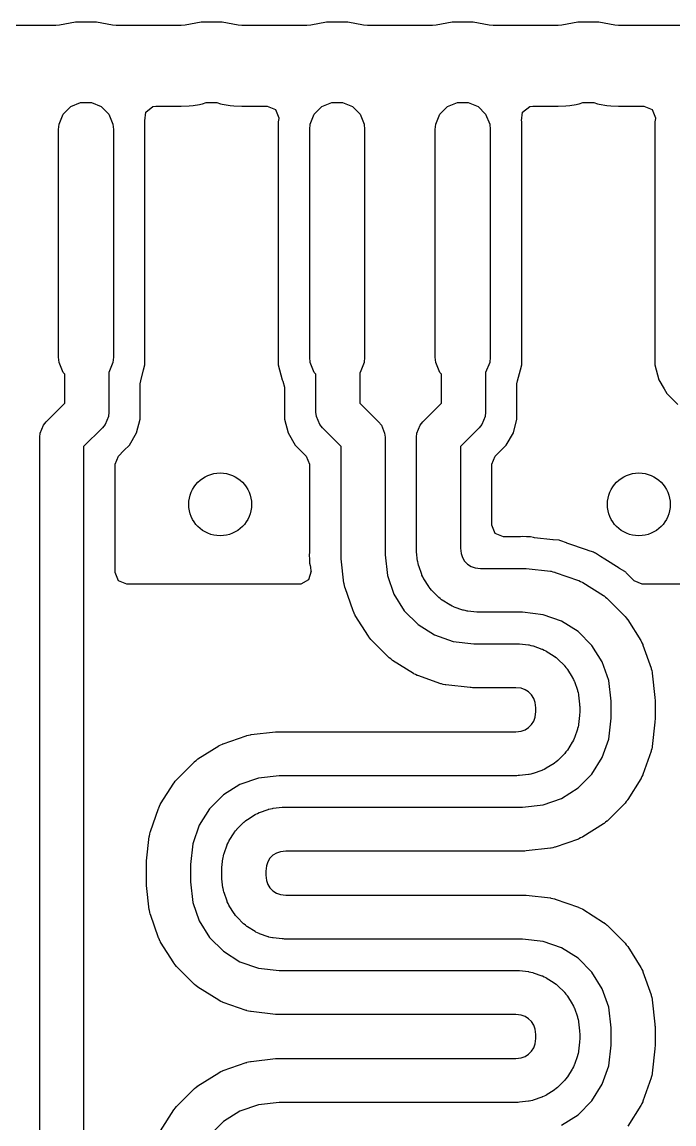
# Model space of a CAD drawing. Extents: x 2.36 to 5.14, y -5.39 to -2.61.
# Drawn here: x 4.4753 to 4.6388, y -4.3353 to -4.0591 of the extents above; entities that cross this region are included whole.
import ezdxf

# ---------------------------------------------------------------- set-up
doc = ezdxf.new("R2010")
doc.units = 0
doc.header["$MEASUREMENT"] = 0
doc.layers.add('BLACK', color=7, linetype='CONTINUOUS')

msp = doc.modelspace()

# ---------------------------------------------------------------- linework, layer by layer
at = {"layer": 'BLACK', "linetype": 'CONTINUOUS'}
for p, q in [((4.4887, -4.05911), (4.48473, -4.0599)), ((4.494, -4.05911), (4.4887, -4.05911)), ((4.4887, -4.05911), (4.4887, -4.05911)), ((4.49797, -4.0599), (4.494, -4.05911)), ((4.494, -4.05911), (4.494, -4.05911)), ((4.5202, -4.05911), (4.51622, -4.0599)), ((4.5255, -4.05911), (4.5202, -4.05911)), ((4.5202, -4.05911), (4.5202, -4.05911)), ((4.52947, -4.0599), (4.5255, -4.05911)), ((4.5255, -4.05911), (4.5255, -4.05911)), ((4.55169, -4.05911), (4.54772, -4.0599)), ((4.55699, -4.05911), (4.55169, -4.05911)), ((4.55169, -4.05911), (4.55169, -4.05911)), ((4.56097, -4.0599), (4.55699, -4.05911)), ((4.55699, -4.05911), (4.55699, -4.05911)), ((4.58319, -4.05911), (4.57921, -4.0599)), ((4.58849, -4.05911), (4.58319, -4.05911)), ((4.58319, -4.05911), (4.58319, -4.05911)), ((4.59246, -4.0599), (4.58849, -4.05911)), ((4.58849, -4.05911), (4.58849, -4.05911)), ((4.61468, -4.05911), (4.61071, -4.0599)), ((4.61998, -4.05911), (4.61468, -4.05911)), ((4.61468, -4.05911), (4.61468, -4.05911)), ((4.62396, -4.0599), (4.61998, -4.05911)), ((4.61998, -4.05911), (4.61998, -4.05911)), ((4.48376, -4.06), (4.46745, -4.06)), ((4.48473, -4.0599), (4.48376, -4.06)), ((4.49894, -4.06), (4.49797, -4.0599)), ((4.51525, -4.06), (4.49894, -4.06)), ((4.51622, -4.0599), (4.51525, -4.06)), ((4.53044, -4.06), (4.52947, -4.0599)), ((4.54675, -4.06), (4.53044, -4.06)), ((4.54772, -4.0599), (4.54675, -4.06)), ((4.56193, -4.06), (4.56097, -4.0599)), ((4.57825, -4.06), (4.56193, -4.06)), ((4.57921, -4.0599), (4.57825, -4.06)), ((4.59343, -4.06), (4.59246, -4.0599)), ((4.60974, -4.06), (4.59343, -4.06)), ((4.61071, -4.0599), (4.60974, -4.06)), ((4.62493, -4.06), (4.62396, -4.0599)), ((4.64124, -4.06), (4.62493, -4.06)), ((4.48562, -4.0822), (4.48752, -4.08029)), ((4.48752, -4.08029), (4.49001, -4.07927)), ((4.49001, -4.07927), (4.49269, -4.07927)), ((4.49269, -4.07927), (4.49518, -4.08029)), ((4.49518, -4.08029), (4.49708, -4.0822)), ((4.50608, -4.08388), (4.50637, -4.08167)), ((4.50637, -4.08167), (4.50814, -4.08032)), ((4.50814, -4.08032), (4.5089, -4.08022)), ((4.5089, -4.08022), (4.51525, -4.08022)), ((4.51525, -4.08022), (4.51723, -4.08012)), ((4.51525, -4.08022), (4.51525, -4.08022)), ((4.51723, -4.08012), (4.5182, -4.08002)), ((4.5182, -4.08002), (4.51982, -4.07978)), ((4.51982, -4.07978), (4.52016, -4.07973)), ((4.52016, -4.07973), (4.52016, -4.07973)), ((4.52016, -4.07973), (4.52017, -4.07973)), ((4.52017, -4.07973), (4.52057, -4.07965)), ((4.52057, -4.07965), (4.5215, -4.07927)), ((4.5215, -4.07927), (4.52419, -4.07927)), ((4.52419, -4.07927), (4.52512, -4.07965)), ((4.52512, -4.07965), (4.52553, -4.07973)), ((4.52553, -4.07973), (4.52749, -4.08002)), ((4.52749, -4.08002), (4.52846, -4.08012)), ((4.52846, -4.08012), (4.53044, -4.08022)), ((4.53044, -4.08022), (4.5368, -4.08022)), ((4.5368, -4.08022), (4.53886, -4.08107)), ((4.53886, -4.08107), (4.53971, -4.08313)), ((4.54861, -4.0822), (4.55051, -4.08029)), ((4.55051, -4.08029), (4.553, -4.07927)), ((4.553, -4.07927), (4.55569, -4.07927)), ((4.55569, -4.07927), (4.55817, -4.08029)), ((4.55817, -4.08029), (4.56007, -4.0822)), ((4.58011, -4.0822), (4.58201, -4.08029)), ((4.58201, -4.08029), (4.58449, -4.07927)), ((4.58449, -4.07927), (4.58718, -4.07927)), ((4.58718, -4.07927), (4.58967, -4.08029)), ((4.58967, -4.08029), (4.59157, -4.0822)), ((4.60057, -4.08388), (4.60086, -4.08167)), ((4.60086, -4.08167), (4.60263, -4.08032)), ((4.60263, -4.08032), (4.60338, -4.08022)), ((4.60338, -4.08022), (4.60974, -4.08022)), ((4.60974, -4.08022), (4.61172, -4.08012)), ((4.60974, -4.08022), (4.60974, -4.08022)), ((4.61172, -4.08012), (4.61269, -4.08002)), ((4.61269, -4.08002), (4.61431, -4.07978)), ((4.61431, -4.07978), (4.61465, -4.07973)), ((4.61465, -4.07973), (4.61506, -4.07965)), ((4.61465, -4.07973), (4.61465, -4.07973)), ((4.61465, -4.07973), (4.61465, -4.07973)), ((4.61506, -4.07965), (4.61599, -4.07927)), ((4.61599, -4.07927), (4.61868, -4.07927)), ((4.61868, -4.07927), (4.61961, -4.07965)), ((4.61961, -4.07965), (4.62001, -4.07973)), ((4.62001, -4.07973), (4.62198, -4.08002)), ((4.62198, -4.08002), (4.62294, -4.08012)), ((4.62294, -4.08012), (4.62493, -4.08022)), ((4.62493, -4.08022), (4.63128, -4.08022)), ((4.63128, -4.08022), (4.63334, -4.08107)), ((4.63334, -4.08107), (4.6342, -4.08313)), ((4.48459, -4.08468), (4.48562, -4.0822)), ((4.49708, -4.0822), (4.49811, -4.08468)), ((4.50613, -4.08406), (4.50608, -4.08388)), ((4.50613, -4.08408), (4.50613, -4.08406)), ((4.50613, -4.14506), (4.50613, -4.08408)), ((4.53961, -4.08388), (4.53956, -4.08406)), ((4.53956, -4.08406), (4.53956, -4.08408)), ((4.53956, -4.08408), (4.53956, -4.14506)), ((4.53971, -4.08313), (4.53961, -4.08388)), ((4.54758, -4.08468), (4.54861, -4.0822)), ((4.56007, -4.0822), (4.5611, -4.08468)), ((4.57908, -4.08468), (4.58011, -4.0822)), ((4.59157, -4.0822), (4.5926, -4.08468)), ((4.60062, -4.08406), (4.60057, -4.08388)), ((4.60062, -4.08408), (4.60062, -4.08406)), ((4.60062, -4.14506), (4.60062, -4.08408)), ((4.6341, -4.08388), (4.63405, -4.08406)), ((4.63405, -4.08406), (4.63405, -4.08408)), ((4.63405, -4.08408), (4.63405, -4.14506)), ((4.6342, -4.08313), (4.6341, -4.08388)), ((4.48446, -4.08602), (4.48459, -4.08468)), ((4.48446, -4.14311), (4.48446, -4.08602)), ((4.49811, -4.08468), (4.49824, -4.08602)), ((4.49824, -4.08602), (4.49824, -4.14311)), ((4.54745, -4.08602), (4.54758, -4.08468)), ((4.54745, -4.14311), (4.54745, -4.08602)), ((4.5611, -4.08468), (4.56123, -4.08602)), ((4.56123, -4.08602), (4.56123, -4.14311)), ((4.57895, -4.08602), (4.57908, -4.08468)), ((4.57895, -4.14311), (4.57895, -4.08602)), ((4.5926, -4.08468), (4.59273, -4.08602)), ((4.59273, -4.08602), (4.59273, -4.14311)), ((4.48459, -4.14445), (4.48446, -4.14311)), ((4.48562, -4.14694), (4.48459, -4.14445)), ((4.49811, -4.14445), (4.49708, -4.14694)), ((4.49824, -4.14311), (4.49811, -4.14445)), ((4.50581, -4.14628), (4.50613, -4.14506)), ((4.50613, -4.14506), (4.50613, -4.14506)), ((4.53956, -4.14506), (4.54057, -4.14882)), ((4.54758, -4.14445), (4.54745, -4.14311)), ((4.54861, -4.14694), (4.54758, -4.14445)), ((4.5611, -4.14445), (4.56007, -4.14694)), ((4.56123, -4.14311), (4.5611, -4.14445)), ((4.57908, -4.14445), (4.57895, -4.14311)), ((4.58011, -4.14694), (4.57908, -4.14445)), ((4.5926, -4.14445), (4.59157, -4.14694)), ((4.59273, -4.14311), (4.5926, -4.14445)), ((4.60029, -4.14628), (4.60062, -4.14506)), ((4.60062, -4.14506), (4.60062, -4.14506)), ((4.63405, -4.14506), (4.63505, -4.14882)), ((4.48604, -4.14735), (4.48562, -4.14694)), ((4.48604, -4.15461), (4.48604, -4.14735)), ((4.49708, -4.14694), (4.49706, -4.14695)), ((4.49706, -4.14695), (4.49706, -4.15689)), ((4.50508, -4.149), (4.50581, -4.14628)), ((4.54903, -4.14735), (4.54861, -4.14694)), ((4.54903, -4.15689), (4.54903, -4.14735)), ((4.56007, -4.14694), (4.56005, -4.14695)), ((4.56005, -4.14695), (4.56005, -4.15461)), ((4.58053, -4.14735), (4.58011, -4.14694)), ((4.58053, -4.15461), (4.58053, -4.14735)), ((4.59157, -4.14694), (4.59155, -4.14695)), ((4.59155, -4.14695), (4.59155, -4.15689)), ((4.59956, -4.149), (4.60029, -4.14628)), ((4.50496, -4.14981), (4.50511, -4.14901)), ((4.50496, -4.15865), (4.50496, -4.14981)), ((4.50511, -4.14901), (4.50508, -4.149)), ((4.54057, -4.14882), (4.54057, -4.14882)), ((4.54057, -4.14882), (4.54075, -4.14913)), ((4.54075, -4.14913), (4.54114, -4.15059)), ((4.54114, -4.15059), (4.54114, -4.15865)), ((4.59944, -4.14981), (4.5996, -4.14901)), ((4.59944, -4.15865), (4.59944, -4.14981)), ((4.5996, -4.14901), (4.59956, -4.149)), ((4.63505, -4.14882), (4.63505, -4.14882)), ((4.63505, -4.14882), (4.63634, -4.15105)), ((4.63634, -4.15105), (4.637, -4.15219)), ((4.637, -4.15219), (4.63975, -4.15494)), ((4.48135, -4.15929), (4.48604, -4.15461)), ((4.56005, -4.15461), (4.56474, -4.15929)), ((4.57584, -4.15929), (4.58053, -4.15461)), ((4.49696, -4.15797), (4.49613, -4.15995)), ((4.49706, -4.15689), (4.49696, -4.15797)), ((4.50404, -4.16206), (4.50496, -4.15865)), ((4.50496, -4.15865), (4.50496, -4.15865)), ((4.54114, -4.15865), (4.54205, -4.16206)), ((4.54914, -4.15797), (4.54903, -4.15689)), ((4.54996, -4.15995), (4.54914, -4.15797)), ((4.59144, -4.15797), (4.59062, -4.15995)), ((4.59155, -4.15689), (4.59144, -4.15797)), ((4.59853, -4.16206), (4.59944, -4.15865)), ((4.59944, -4.15865), (4.59944, -4.15865)), ((4.47984, -4.16211), (4.48067, -4.16013)), ((4.48067, -4.16013), (4.48135, -4.15929)), ((4.49545, -4.16079), (4.49076, -4.16547)), ((4.49613, -4.15995), (4.49545, -4.16079)), ((4.55064, -4.16079), (4.54996, -4.15995)), ((4.55533, -4.16547), (4.55064, -4.16079)), ((4.56474, -4.15929), (4.56542, -4.16013)), ((4.56542, -4.16013), (4.56625, -4.16211)), ((4.57433, -4.16211), (4.57516, -4.16013)), ((4.57516, -4.16013), (4.57584, -4.15929)), ((4.58994, -4.16079), (4.58525, -4.16547)), ((4.59062, -4.15995), (4.58994, -4.16079)), ((4.47974, -4.16319), (4.47984, -4.16211)), ((4.47974, -4.37437), (4.47974, -4.16319)), ((4.50228, -4.16512), (4.50404, -4.16206)), ((4.54205, -4.16206), (4.54381, -4.16512)), ((4.56625, -4.16211), (4.56635, -4.16319)), ((4.56635, -4.16319), (4.56635, -4.19268)), ((4.57423, -4.16319), (4.57433, -4.16211)), ((4.57423, -4.19131), (4.57423, -4.16319)), ((4.59676, -4.16512), (4.59853, -4.16206)), ((4.49076, -4.16547), (4.49076, -4.37468)), ((4.49951, -4.16789), (4.50087, -4.16653)), ((4.50087, -4.16653), (4.50228, -4.16512)), ((4.54381, -4.16512), (4.54658, -4.16789)), ((4.55533, -4.19299), (4.55533, -4.16547)), ((4.58525, -4.16547), (4.58525, -4.191)), ((4.594, -4.16789), (4.59535, -4.16653)), ((4.59535, -4.16653), (4.59676, -4.16512)), ((4.49866, -4.16995), (4.49951, -4.16789)), ((4.49866, -4.19709), (4.49866, -4.16995)), ((4.54658, -4.16789), (4.54744, -4.16995)), ((4.54744, -4.16995), (4.54744, -4.19198)), ((4.59314, -4.16995), (4.594, -4.16789)), ((4.59314, -4.18522), (4.59314, -4.16995)), ((4.594, -4.18728), (4.59314, -4.18522)), ((4.59606, -4.18814), (4.594, -4.18728)), ((4.59988, -4.18814), (4.59606, -4.18814)), ((4.60032, -4.1881), (4.59988, -4.18814)), ((4.60085, -4.18802), (4.60032, -4.1881)), ((4.60186, -4.18814), (4.60085, -4.18802)), ((4.60085, -4.18802), (4.60085, -4.18802)), ((4.60287, -4.18814), (4.60186, -4.18814)), ((4.60361, -4.18833), (4.60287, -4.18814)), ((4.60382, -4.18836), (4.60361, -4.18833)), ((4.60841, -4.18887), (4.60382, -4.18836)), ((4.60382, -4.18836), (4.60382, -4.18836)), ((4.60852, -4.18888), (4.60841, -4.18887)), ((4.60998, -4.18899), (4.60852, -4.18888)), ((4.61022, -4.18908), (4.60998, -4.18899)), ((4.60998, -4.18899), (4.60998, -4.18899)), ((4.61047, -4.18911), (4.61022, -4.18908)), ((4.61188, -4.18966), (4.61047, -4.18911)), ((4.54744, -4.19198), (4.54732, -4.19274)), ((4.57426, -4.19161), (4.57423, -4.19131)), ((4.57426, -4.19192), (4.57426, -4.19161)), ((4.57452, -4.1942), (4.57426, -4.19192)), ((4.58525, -4.191), (4.5854, -4.19235)), ((4.61193, -4.18968), (4.61188, -4.18966)), ((4.61716, -4.19151), (4.61193, -4.18968)), ((4.61193, -4.18968), (4.61193, -4.18968)), ((4.61726, -4.19154), (4.61716, -4.19151)), ((4.61865, -4.19197), (4.61726, -4.19154)), ((4.61866, -4.19197), (4.61865, -4.19197)), ((4.61887, -4.19211), (4.61866, -4.19197)), ((4.61911, -4.19219), (4.61887, -4.19211)), ((4.54732, -4.19274), (4.54744, -4.19374)), ((4.54744, -4.19374), (4.54744, -4.19475)), ((4.54744, -4.19475), (4.54758, -4.19528)), ((4.55536, -4.1933), (4.55533, -4.19299)), ((4.55536, -4.19361), (4.55536, -4.1933)), ((4.55605, -4.19971), (4.55536, -4.19361)), ((4.56635, -4.19268), (4.56694, -4.19786)), ((4.57454, -4.1943), (4.57452, -4.1942)), ((4.57454, -4.19435), (4.57454, -4.1943)), ((4.57465, -4.1948), (4.57454, -4.19435)), ((4.57474, -4.19526), (4.57465, -4.1948)), ((4.5854, -4.19235), (4.58575, -4.19334)), ((4.58575, -4.19334), (4.58631, -4.19423)), ((4.58631, -4.19423), (4.58705, -4.19497)), ((4.62036, -4.19304), (4.61911, -4.19219)), ((4.62147, -4.19374), (4.62036, -4.19304)), ((4.6251, -4.19602), (4.62147, -4.19374)), ((4.49951, -4.19915), (4.49866, -4.19709)), ((4.54778, -4.19676), (4.54716, -4.1989)), ((4.54758, -4.19528), (4.54766, -4.1957)), ((4.54766, -4.1957), (4.54777, -4.19674)), ((4.54777, -4.19674), (4.54778, -4.19676)), ((4.57477, -4.1953), (4.57474, -4.19526)), ((4.57479, -4.1954), (4.57477, -4.1953)), ((4.57555, -4.19757), (4.57479, -4.1954)), ((4.57559, -4.19766), (4.57555, -4.19757)), ((4.5756, -4.19771), (4.57559, -4.19766)), ((4.58705, -4.19497), (4.58794, -4.19553)), ((4.58794, -4.19553), (4.58893, -4.19588)), ((4.58893, -4.19588), (4.59028, -4.19603)), ((4.59028, -4.19603), (4.60111, -4.19603)), ((4.60111, -4.19603), (4.60141, -4.19606)), ((4.60141, -4.19606), (4.60172, -4.19606)), ((4.60172, -4.19606), (4.60783, -4.19675)), ((4.60783, -4.19675), (4.60794, -4.19677)), ((4.60794, -4.19677), (4.60799, -4.19677)), ((4.60799, -4.19677), (4.60844, -4.19688)), ((4.60844, -4.19688), (4.60889, -4.19698)), ((4.60889, -4.19698), (4.60893, -4.197)), ((4.60893, -4.197), (4.60904, -4.19703)), ((4.60904, -4.19703), (4.61484, -4.19906)), ((4.62519, -4.19607), (4.6251, -4.19602)), ((4.62645, -4.1968), (4.62519, -4.19607)), ((4.6266, -4.19692), (4.62645, -4.1968)), ((4.62645, -4.1968), (4.62645, -4.1968)), ((4.62661, -4.19692), (4.6266, -4.19692)), ((4.6267, -4.19699), (4.62661, -4.19692)), ((4.6267, -4.197), (4.6267, -4.19699)), ((4.62685, -4.19712), (4.6267, -4.197)), ((4.62784, -4.19819), (4.62685, -4.19712)), ((4.62685, -4.19712), (4.62685, -4.19712)), ((4.62685, -4.19712), (4.62685, -4.19712)), ((4.50157, -4.2), (4.49951, -4.19915)), ((4.54488, -4.2), (4.50157, -4.2)), ((4.54521, -4.19998), (4.54488, -4.2)), ((4.54716, -4.1989), (4.54521, -4.19998)), ((4.55607, -4.19982), (4.55605, -4.19971)), ((4.55607, -4.19987), (4.55607, -4.19982)), ((4.55618, -4.20032), (4.55607, -4.19987)), ((4.55628, -4.20077), (4.55618, -4.20032)), ((4.56694, -4.19786), (4.56856, -4.20249)), ((4.57581, -4.19813), (4.5756, -4.19771)), ((4.576, -4.19855), (4.57581, -4.19813)), ((4.57604, -4.19858), (4.576, -4.19855)), ((4.57609, -4.19868), (4.57604, -4.19858)), ((4.5773, -4.20062), (4.57609, -4.19868)), ((4.61484, -4.19906), (4.61493, -4.1991)), ((4.61493, -4.1991), (4.61498, -4.19911)), ((4.61498, -4.19911), (4.6154, -4.19932)), ((4.6154, -4.19932), (4.61582, -4.19951)), ((4.61582, -4.19951), (4.61585, -4.19955)), ((4.61585, -4.19955), (4.61595, -4.19959)), ((4.61595, -4.19959), (4.62115, -4.20286)), ((4.62792, -4.19827), (4.62784, -4.19819)), ((4.6288, -4.19915), (4.62792, -4.19827)), ((4.63086, -4.2), (4.6288, -4.19915)), ((4.66112, -4.2), (4.63086, -4.2)), ((4.5563, -4.20081), (4.55628, -4.20077)), ((4.55633, -4.20092), (4.5563, -4.20081)), ((4.55836, -4.20672), (4.55633, -4.20092)), ((4.56856, -4.20249), (4.57117, -4.20665)), ((4.57737, -4.2007), (4.5773, -4.20062)), ((4.57739, -4.20075), (4.57737, -4.2007)), ((4.57768, -4.20111), (4.57739, -4.20075)), ((4.57797, -4.20147), (4.57768, -4.20111)), ((4.57801, -4.2015), (4.57797, -4.20147)), ((4.57807, -4.20159), (4.57801, -4.2015)), ((4.5797, -4.20321), (4.57807, -4.20159)), ((4.57978, -4.20327), (4.5797, -4.20321)), ((4.62115, -4.20286), (4.62124, -4.20293)), ((4.62124, -4.20293), (4.62128, -4.20295)), ((4.62128, -4.20295), (4.62164, -4.20324)), ((4.57981, -4.20331), (4.57978, -4.20327)), ((4.58017, -4.2036), (4.57981, -4.20331)), ((4.58053, -4.20389), (4.58017, -4.2036)), ((4.58058, -4.20391), (4.58053, -4.20389)), ((4.58066, -4.20398), (4.58058, -4.20391)), ((4.5826, -4.2052), (4.58066, -4.20398)), ((4.5827, -4.20524), (4.5826, -4.2052)), ((4.58273, -4.20528), (4.5827, -4.20524)), ((4.58315, -4.20547), (4.58273, -4.20528)), ((4.58357, -4.20568), (4.58315, -4.20547)), ((4.58362, -4.20569), (4.58357, -4.20568)), ((4.58371, -4.20573), (4.58362, -4.20569)), ((4.58588, -4.20649), (4.58371, -4.20573)), ((4.62164, -4.20324), (4.62201, -4.20353)), ((4.62201, -4.20353), (4.62204, -4.20357)), ((4.62204, -4.20357), (4.62212, -4.20363)), ((4.62212, -4.20363), (4.62647, -4.20798)), ((4.5584, -4.20682), (4.55836, -4.20672)), ((4.55841, -4.20686), (4.5584, -4.20682)), ((4.55862, -4.20728), (4.55841, -4.20686)), ((4.55881, -4.2077), (4.55862, -4.20728)), ((4.55884, -4.20774), (4.55881, -4.2077)), ((4.55889, -4.20783), (4.55884, -4.20774)), ((4.56216, -4.21304), (4.55889, -4.20783)), ((4.57117, -4.20665), (4.57463, -4.21011)), ((4.58598, -4.20651), (4.58588, -4.20649)), ((4.58602, -4.20654), (4.58598, -4.20651)), ((4.58648, -4.20663), (4.58602, -4.20654)), ((4.58693, -4.20674), (4.58648, -4.20663)), ((4.58698, -4.20674), (4.58693, -4.20674)), ((4.58708, -4.20676), (4.58698, -4.20674)), ((4.58936, -4.20702), (4.58708, -4.20676)), ((4.58967, -4.20702), (4.58936, -4.20702)), ((4.58997, -4.20705), (4.58967, -4.20702)), ((4.6008, -4.20705), (4.58997, -4.20705)), ((4.60598, -4.20764), (4.6008, -4.20705)), ((4.61061, -4.20926), (4.60598, -4.20764)), ((4.62647, -4.20798), (4.62653, -4.20806)), ((4.62653, -4.20806), (4.62657, -4.20809)), ((4.62657, -4.20809), (4.62686, -4.20846)), ((4.62686, -4.20846), (4.62715, -4.20881)), ((4.57463, -4.21011), (4.57879, -4.21272)), ((4.61476, -4.21187), (4.61061, -4.20926)), ((4.62715, -4.20881), (4.62717, -4.20886)), ((4.62717, -4.20886), (4.62724, -4.20894)), ((4.62724, -4.20894), (4.63051, -4.21415)), ((4.56223, -4.21312), (4.56216, -4.21304)), ((4.56225, -4.21317), (4.56223, -4.21312)), ((4.56254, -4.21352), (4.56225, -4.21317)), ((4.56282, -4.21389), (4.56254, -4.21352)), ((4.56286, -4.21392), (4.56282, -4.21389)), ((4.56293, -4.214), (4.56286, -4.21392)), ((4.56728, -4.21835), (4.56293, -4.214)), ((4.57879, -4.21272), (4.58342, -4.21434)), ((4.61823, -4.21534), (4.61476, -4.21187)), ((4.63051, -4.21415), (4.63055, -4.21424)), ((4.63055, -4.21424), (4.63059, -4.21428)), ((4.58342, -4.21434), (4.5886, -4.21493)), ((4.5886, -4.21493), (4.59942, -4.21493)), ((4.59942, -4.21493), (4.59973, -4.21496)), ((4.59973, -4.21496), (4.60004, -4.21496)), ((4.60004, -4.21496), (4.60232, -4.21522)), ((4.60232, -4.21522), (4.60242, -4.21524)), ((4.60242, -4.21524), (4.60247, -4.21524)), ((4.60247, -4.21524), (4.60292, -4.21535)), ((4.60292, -4.21535), (4.60338, -4.21544)), ((4.60338, -4.21544), (4.60342, -4.21547)), ((4.60342, -4.21547), (4.60352, -4.21549)), ((4.60352, -4.21549), (4.60569, -4.21625)), ((4.60569, -4.21625), (4.60578, -4.2163)), ((4.60578, -4.2163), (4.60583, -4.2163)), ((4.60583, -4.2163), (4.60625, -4.21651)), ((4.60625, -4.21651), (4.60667, -4.21671)), ((4.60667, -4.21671), (4.6067, -4.21674)), ((4.6067, -4.21674), (4.6068, -4.21679)), ((4.6068, -4.21679), (4.60874, -4.21801)), ((4.62084, -4.21949), (4.61823, -4.21534)), ((4.63059, -4.21428), (4.63078, -4.2147)), ((4.63078, -4.2147), (4.63099, -4.21512)), ((4.63099, -4.21512), (4.631, -4.21516)), ((4.631, -4.21516), (4.63104, -4.21526)), ((4.63104, -4.21526), (4.63307, -4.22106)), ((4.56736, -4.21842), (4.56728, -4.21835)), ((4.56739, -4.21846), (4.56736, -4.21842)), ((4.56776, -4.21874), (4.56739, -4.21846)), ((4.56811, -4.21903), (4.56776, -4.21874)), ((4.56816, -4.21905), (4.56811, -4.21903)), ((4.56824, -4.21912), (4.56816, -4.21905)), ((4.57345, -4.22239), (4.56824, -4.21912)), ((4.60874, -4.21801), (4.60882, -4.21807)), ((4.60882, -4.21807), (4.60887, -4.21809)), ((4.60887, -4.21809), (4.60923, -4.21838)), ((4.60923, -4.21838), (4.60959, -4.21867)), ((4.60959, -4.21867), (4.60962, -4.21871)), ((4.60962, -4.21871), (4.6097, -4.21878)), ((4.6097, -4.21878), (4.61132, -4.2204)), ((4.62246, -4.22412), (4.62084, -4.21949)), ((4.57354, -4.22244), (4.57345, -4.22239)), ((4.57358, -4.22247), (4.57354, -4.22244)), ((4.574, -4.22266), (4.57358, -4.22247)), ((4.61132, -4.2204), (4.61139, -4.22048)), ((4.61139, -4.22048), (4.61143, -4.22051)), ((4.61143, -4.22051), (4.61172, -4.22087)), ((4.61172, -4.22087), (4.61201, -4.22123)), ((4.61201, -4.22123), (4.61203, -4.22128)), ((4.61203, -4.22128), (4.61209, -4.22136)), ((4.61209, -4.22136), (4.61331, -4.2233)), ((4.63307, -4.22106), (4.6331, -4.22117)), ((4.6331, -4.22117), (4.63312, -4.22121)), ((4.63312, -4.22121), (4.63322, -4.22166)), ((4.63322, -4.22166), (4.63333, -4.22211)), ((4.63333, -4.22211), (4.63332, -4.22216)), ((4.63332, -4.22216), (4.63335, -4.22227)), ((4.63335, -4.22227), (4.63403, -4.22837)), ((4.57442, -4.22287), (4.574, -4.22266)), ((4.57446, -4.22288), (4.57442, -4.22287)), ((4.57456, -4.22292), (4.57446, -4.22288)), ((4.58036, -4.22495), (4.57456, -4.22292)), ((4.58047, -4.22498), (4.58036, -4.22495)), ((4.58051, -4.225), (4.58047, -4.22498)), ((4.58096, -4.2251), (4.58051, -4.225)), ((4.58141, -4.22521), (4.58096, -4.2251)), ((4.58146, -4.22521), (4.58141, -4.22521)), ((4.58157, -4.22523), (4.58146, -4.22521)), ((4.58767, -4.22592), (4.58157, -4.22523)), ((4.61331, -4.2233), (4.61336, -4.2234)), ((4.61336, -4.2234), (4.61339, -4.22343)), ((4.61339, -4.22343), (4.61359, -4.22385)), ((4.61359, -4.22385), (4.6138, -4.22427)), ((4.6138, -4.22427), (4.6138, -4.22432)), ((4.6138, -4.22432), (4.61385, -4.22441)), ((4.61385, -4.22441), (4.61461, -4.22658)), ((4.62305, -4.2293), (4.62246, -4.22412)), ((4.58798, -4.22592), (4.58767, -4.22592)), ((4.58829, -4.22595), (4.58798, -4.22592)), ((4.59911, -4.22595), (4.58829, -4.22595)), ((4.60047, -4.2261), (4.59911, -4.22595)), ((4.60146, -4.22645), (4.60047, -4.2261)), ((4.60235, -4.22701), (4.60146, -4.22645)), ((4.60309, -4.22775), (4.60235, -4.22701)), ((4.60365, -4.22864), (4.60309, -4.22775)), ((4.61461, -4.22658), (4.61463, -4.22668)), ((4.61463, -4.22668), (4.61465, -4.22672)), ((4.61465, -4.22672), (4.61475, -4.22718)), ((4.61475, -4.22718), (4.61486, -4.22763)), ((4.61486, -4.22763), (4.61486, -4.22768)), ((4.61486, -4.22768), (4.61488, -4.22778)), ((4.61488, -4.22778), (4.61514, -4.23006)), ((4.604, -4.22963), (4.60365, -4.22864)), ((4.60415, -4.23099), (4.604, -4.22963)), ((4.61514, -4.23006), (4.61514, -4.23037)), ((4.61514, -4.23037), (4.61517, -4.23068)), ((4.61517, -4.23068), (4.61517, -4.23225)), ((4.62305, -4.23362), (4.62305, -4.2293)), ((4.63403, -4.22837), (4.63404, -4.22868)), ((4.63404, -4.22868), (4.63407, -4.22899)), ((4.63407, -4.22899), (4.63407, -4.23393)), ((4.60365, -4.23429), (4.604, -4.23329)), ((4.604, -4.23329), (4.60415, -4.23194)), ((4.60415, -4.23194), (4.60415, -4.23099)), ((4.61514, -4.23287), (4.61488, -4.23515)), ((4.61517, -4.23225), (4.61514, -4.23256)), ((4.61514, -4.23256), (4.61514, -4.23287)), ((4.60146, -4.23648), (4.60235, -4.23592)), ((4.60235, -4.23592), (4.60309, -4.23517)), ((4.60309, -4.23517), (4.60365, -4.23429)), ((4.61461, -4.23635), (4.61385, -4.23851)), ((4.61463, -4.23625), (4.61461, -4.23635)), ((4.61465, -4.2362), (4.61463, -4.23625)), ((4.61475, -4.23575), (4.61465, -4.2362)), ((4.61486, -4.2353), (4.61475, -4.23575)), ((4.61488, -4.23515), (4.61486, -4.23525)), ((4.61486, -4.23525), (4.61486, -4.2353)), ((4.62246, -4.23881), (4.62305, -4.23362)), ((4.63403, -4.23455), (4.63335, -4.24066)), ((4.63404, -4.23424), (4.63403, -4.23455)), ((4.63407, -4.23393), (4.63404, -4.23424)), ((4.52574, -4.24), (4.53154, -4.23797)), ((4.53154, -4.23797), (4.53165, -4.23795)), ((4.53165, -4.23795), (4.53169, -4.23792)), ((4.53169, -4.23792), (4.53214, -4.23783)), ((4.53214, -4.23783), (4.53259, -4.23772)), ((4.53259, -4.23772), (4.53264, -4.23772)), ((4.53264, -4.23772), (4.53275, -4.2377)), ((4.53275, -4.2377), (4.53886, -4.23701)), ((4.53886, -4.23701), (4.53916, -4.23701)), ((4.53916, -4.23701), (4.53947, -4.23697)), ((4.53947, -4.23697), (4.59911, -4.23697)), ((4.59911, -4.23697), (4.60047, -4.23682)), ((4.60047, -4.23682), (4.60146, -4.23648)), ((4.61359, -4.23907), (4.61339, -4.23949)), ((4.6138, -4.23866), (4.61359, -4.23907)), ((4.61385, -4.23851), (4.6138, -4.23861)), ((4.6138, -4.23861), (4.6138, -4.23866)), ((4.62084, -4.24344), (4.62246, -4.23881)), ((4.51943, -4.24381), (4.52463, -4.24054)), ((4.52463, -4.24054), (4.52472, -4.24049)), ((4.52472, -4.24049), (4.52476, -4.24046)), ((4.52476, -4.24046), (4.52518, -4.24026)), ((4.52518, -4.24026), (4.5256, -4.24006)), ((4.5256, -4.24006), (4.52565, -4.24005)), ((4.52565, -4.24005), (4.52574, -4.24)), ((4.61201, -4.24169), (4.61172, -4.24205)), ((4.61203, -4.24165), (4.61201, -4.24169)), ((4.61209, -4.24156), (4.61203, -4.24165)), ((4.61331, -4.23962), (4.61209, -4.24156)), ((4.61336, -4.23953), (4.61331, -4.23962)), ((4.61339, -4.23949), (4.61336, -4.23953)), ((4.63307, -4.24186), (4.63104, -4.24766)), ((4.6331, -4.24176), (4.63307, -4.24186)), ((4.63312, -4.24172), (4.6331, -4.24176)), ((4.63322, -4.24126), (4.63312, -4.24172)), ((4.63333, -4.24081), (4.63322, -4.24126)), ((4.63335, -4.24066), (4.63332, -4.24076)), ((4.63332, -4.24076), (4.63333, -4.24081)), ((4.51411, -4.24892), (4.51846, -4.24458)), ((4.51846, -4.24458), (4.51854, -4.24451)), ((4.51854, -4.24451), (4.51857, -4.24447)), ((4.51857, -4.24447), (4.51894, -4.24419)), ((4.51894, -4.24419), (4.5193, -4.24389)), ((4.5193, -4.24389), (4.51934, -4.24387)), ((4.51934, -4.24387), (4.51943, -4.24381)), ((4.60923, -4.24454), (4.60887, -4.24484)), ((4.60959, -4.24426), (4.60923, -4.24454)), ((4.60962, -4.24422), (4.60959, -4.24426)), ((4.6097, -4.24415), (4.60962, -4.24422)), ((4.61132, -4.24253), (4.6097, -4.24415)), ((4.61139, -4.24245), (4.61132, -4.24253)), ((4.61143, -4.24242), (4.61139, -4.24245)), ((4.61172, -4.24205), (4.61143, -4.24242)), ((4.61823, -4.24759), (4.62084, -4.24344)), ((4.60569, -4.24668), (4.60352, -4.24743)), ((4.60578, -4.24663), (4.60569, -4.24668)), ((4.60583, -4.24662), (4.60578, -4.24663)), ((4.60625, -4.24642), (4.60583, -4.24662)), ((4.60667, -4.24622), (4.60625, -4.24642)), ((4.6067, -4.24619), (4.60667, -4.24622)), ((4.6068, -4.24614), (4.6067, -4.24619)), ((4.60874, -4.24492), (4.6068, -4.24614)), ((4.60882, -4.24486), (4.60874, -4.24492)), ((4.60887, -4.24484), (4.60882, -4.24486)), ((4.51007, -4.25509), (4.51334, -4.24989)), ((4.51334, -4.24989), (4.51341, -4.24981)), ((4.51341, -4.24981), (4.51343, -4.24976)), ((4.51343, -4.24976), (4.51372, -4.2494)), ((4.51372, -4.2494), (4.51401, -4.24904)), ((4.51401, -4.24904), (4.51405, -4.24901)), ((4.51405, -4.24901), (4.51411, -4.24892)), ((4.5346, -4.24858), (4.52997, -4.2502)), ((4.53978, -4.248), (4.5346, -4.24858)), ((4.59942, -4.248), (4.53978, -4.248)), ((4.59973, -4.24797), (4.59942, -4.248)), ((4.60004, -4.24796), (4.59973, -4.24797)), ((4.60232, -4.24771), (4.60004, -4.24796)), ((4.60242, -4.24768), (4.60232, -4.24771)), ((4.60247, -4.24769), (4.60242, -4.24768)), ((4.60292, -4.24758), (4.60247, -4.24769)), ((4.60338, -4.24748), (4.60292, -4.24758)), ((4.60342, -4.24746), (4.60338, -4.24748)), ((4.60352, -4.24743), (4.60342, -4.24746)), ((4.61476, -4.25106), (4.61823, -4.24759)), ((4.63051, -4.24878), (4.62724, -4.25398)), ((4.63055, -4.24868), (4.63051, -4.24878)), ((4.63059, -4.24864), (4.63055, -4.24868)), ((4.63078, -4.24822), (4.63059, -4.24864)), ((4.63099, -4.24781), (4.63078, -4.24822)), ((4.631, -4.24776), (4.63099, -4.24781)), ((4.63104, -4.24766), (4.631, -4.24776)), ((4.52582, -4.25281), (4.52235, -4.25628)), ((4.52997, -4.2502), (4.52582, -4.25281)), ((4.61061, -4.25367), (4.61476, -4.25106)), ((4.50959, -4.25606), (4.5098, -4.25565)), ((4.5098, -4.25565), (4.50999, -4.25523)), ((4.50999, -4.25523), (4.51003, -4.25519)), ((4.51003, -4.25519), (4.51007, -4.25509)), ((4.6008, -4.25587), (4.60598, -4.25529)), ((4.60598, -4.25529), (4.61061, -4.25367)), ((4.62647, -4.25495), (4.62212, -4.25929)), ((4.62653, -4.25486), (4.62647, -4.25495)), ((4.62657, -4.25484), (4.62653, -4.25486)), ((4.62686, -4.25447), (4.62657, -4.25484)), ((4.62715, -4.25411), (4.62686, -4.25447)), ((4.62717, -4.25407), (4.62715, -4.25411)), ((4.62724, -4.25398), (4.62717, -4.25407)), ((4.50751, -4.26201), (4.50954, -4.25621)), ((4.50954, -4.25621), (4.50958, -4.25611)), ((4.50958, -4.25611), (4.50959, -4.25606)), ((4.52235, -4.25628), (4.51974, -4.26043)), ((4.53184, -4.25895), (4.53378, -4.25773)), ((4.53378, -4.25773), (4.53388, -4.25768)), ((4.53388, -4.25768), (4.53391, -4.25765)), ((4.53391, -4.25765), (4.53433, -4.25746)), ((4.53433, -4.25746), (4.53475, -4.25725)), ((4.53475, -4.25725), (4.5348, -4.25724)), ((4.5348, -4.25724), (4.53489, -4.2572)), ((4.53489, -4.2572), (4.53706, -4.25644)), ((4.53706, -4.25644), (4.53716, -4.25641)), ((4.53716, -4.25641), (4.5372, -4.25639)), ((4.5372, -4.25639), (4.53766, -4.25629)), ((4.53766, -4.25629), (4.53811, -4.25618)), ((4.53811, -4.25618), (4.53816, -4.25619)), ((4.53816, -4.25619), (4.53826, -4.25616)), ((4.53826, -4.25616), (4.54054, -4.25591)), ((4.54054, -4.25591), (4.54085, -4.2559)), ((4.54085, -4.2559), (4.54116, -4.25587)), ((4.54116, -4.25587), (4.6008, -4.25587)), ((4.51974, -4.26043), (4.51812, -4.26506)), ((4.52926, -4.26134), (4.53088, -4.25972)), ((4.53088, -4.25972), (4.53096, -4.25965)), ((4.53096, -4.25965), (4.53099, -4.25961)), ((4.53099, -4.25961), (4.53135, -4.25933)), ((4.53135, -4.25933), (4.53171, -4.25903)), ((4.53171, -4.25903), (4.53176, -4.25902)), ((4.53176, -4.25902), (4.53184, -4.25895)), ((4.62115, -4.26006), (4.61595, -4.26333)), ((4.62124, -4.26), (4.62115, -4.26006)), ((4.62128, -4.25998), (4.62124, -4.26)), ((4.62164, -4.25968), (4.62128, -4.25998)), ((4.62201, -4.2594), (4.62164, -4.25968)), ((4.62204, -4.25936), (4.62201, -4.2594)), ((4.62212, -4.25929), (4.62204, -4.25936)), ((4.50654, -4.26932), (4.50723, -4.26321)), ((4.50723, -4.26321), (4.50726, -4.26311)), ((4.50725, -4.26306), (4.50736, -4.26261)), ((4.50726, -4.26311), (4.50725, -4.26306)), ((4.50736, -4.26261), (4.50746, -4.26215)), ((4.50746, -4.26215), (4.50748, -4.26211)), ((4.50748, -4.26211), (4.50751, -4.26201)), ((4.52727, -4.26425), (4.52849, -4.26231)), ((4.52849, -4.26231), (4.52855, -4.26222)), ((4.52855, -4.26222), (4.52857, -4.26218)), ((4.52857, -4.26218), (4.52886, -4.26182)), ((4.52886, -4.26182), (4.52915, -4.26145)), ((4.52915, -4.26145), (4.52919, -4.26142)), ((4.52919, -4.26142), (4.52926, -4.26134)), ((4.61484, -4.26387), (4.60904, -4.2659)), ((4.61493, -4.26382), (4.61484, -4.26387)), ((4.61498, -4.26382), (4.61493, -4.26382)), ((4.6154, -4.26361), (4.61498, -4.26382)), ((4.61582, -4.26341), (4.6154, -4.26361)), ((4.61585, -4.26338), (4.61582, -4.26341)), ((4.61595, -4.26333), (4.61585, -4.26338)), ((4.51812, -4.26506), (4.51753, -4.27025)), ((4.52597, -4.26752), (4.52673, -4.26536)), ((4.52673, -4.26536), (4.52678, -4.26526)), ((4.52678, -4.26521), (4.52699, -4.2648)), ((4.52678, -4.26526), (4.52678, -4.26521)), ((4.52699, -4.2648), (4.52719, -4.26438)), ((4.52719, -4.26438), (4.52722, -4.26434)), ((4.52722, -4.26434), (4.52727, -4.26425)), ((4.60783, -4.26617), (4.60172, -4.26686)), ((4.60794, -4.26615), (4.60783, -4.26617)), ((4.60799, -4.26615), (4.60794, -4.26615)), ((4.60844, -4.26604), (4.60799, -4.26615)), ((4.60889, -4.26595), (4.60844, -4.26604)), ((4.60893, -4.26592), (4.60889, -4.26595)), ((4.60904, -4.2659), (4.60893, -4.26592)), ((4.50654, -4.26963), (4.50654, -4.26932)), ((4.52544, -4.271), (4.5257, -4.26873)), ((4.5257, -4.26873), (4.52572, -4.26862)), ((4.52572, -4.26857), (4.52583, -4.26812)), ((4.52572, -4.26862), (4.52572, -4.26857)), ((4.52583, -4.26812), (4.52592, -4.26767)), ((4.52592, -4.26767), (4.52595, -4.26763)), ((4.52595, -4.26763), (4.52597, -4.26752)), ((4.53749, -4.2687), (4.53693, -4.26959)), ((4.53823, -4.26795), (4.53749, -4.2687)), ((4.53912, -4.2674), (4.53823, -4.26795)), ((4.54011, -4.26705), (4.53912, -4.2674)), ((4.54147, -4.2669), (4.54011, -4.26705)), ((4.60111, -4.2669), (4.54147, -4.2669)), ((4.60141, -4.26687), (4.60111, -4.2669)), ((4.60172, -4.26686), (4.60141, -4.26687)), ((4.50651, -4.26994), (4.50654, -4.26963)), ((4.50651, -4.27488), (4.50651, -4.26994)), ((4.51753, -4.27025), (4.51753, -4.27457)), ((4.52541, -4.27162), (4.52544, -4.27131)), ((4.52541, -4.2732), (4.52541, -4.27162)), ((4.52544, -4.27131), (4.52544, -4.271)), ((4.53658, -4.27058), (4.53643, -4.27193)), ((4.53643, -4.27193), (4.53643, -4.27289)), ((4.53693, -4.26959), (4.53658, -4.27058)), ((4.50654, -4.27519), (4.50651, -4.27488)), ((4.51753, -4.27457), (4.51812, -4.27975)), ((4.52544, -4.2735), (4.52541, -4.2732)), ((4.52544, -4.27381), (4.52544, -4.2735)), ((4.5257, -4.27609), (4.52544, -4.27381)), ((4.53643, -4.27289), (4.53658, -4.27424)), ((4.53658, -4.27424), (4.53693, -4.27523)), ((4.50654, -4.2755), (4.50654, -4.27519)), ((4.50723, -4.2816), (4.50654, -4.2755)), ((4.52572, -4.27619), (4.5257, -4.27609)), ((4.52572, -4.27624), (4.52572, -4.27619)), ((4.52583, -4.27669), (4.52572, -4.27624)), ((4.52592, -4.27715), (4.52583, -4.27669)), ((4.52595, -4.27719), (4.52592, -4.27715)), ((4.52597, -4.27729), (4.52595, -4.27719)), ((4.52673, -4.27946), (4.52597, -4.27729)), ((4.53693, -4.27523), (4.53749, -4.27612)), ((4.53749, -4.27612), (4.53823, -4.27686)), ((4.53823, -4.27686), (4.53912, -4.27742)), ((4.53912, -4.27742), (4.54011, -4.27777)), ((4.54011, -4.27777), (4.54147, -4.27792)), ((4.51812, -4.27975), (4.51974, -4.28438)), ((4.52678, -4.27955), (4.52673, -4.27946)), ((4.52678, -4.2796), (4.52678, -4.27955)), ((4.52699, -4.28002), (4.52678, -4.2796)), ((4.52719, -4.28044), (4.52699, -4.28002)), ((4.52722, -4.28047), (4.52719, -4.28044)), ((4.52727, -4.28057), (4.52722, -4.28047)), ((4.54147, -4.27792), (4.60111, -4.27792)), ((4.60111, -4.27792), (4.60141, -4.27795)), ((4.60141, -4.27795), (4.60172, -4.27795)), ((4.60172, -4.27795), (4.60783, -4.27864)), ((4.60783, -4.27864), (4.60794, -4.27866)), ((4.60794, -4.27866), (4.60799, -4.27866)), ((4.60799, -4.27866), (4.60844, -4.27877)), ((4.60844, -4.27877), (4.60889, -4.27887)), ((4.60889, -4.27887), (4.60893, -4.27889)), ((4.60893, -4.27889), (4.60904, -4.27892)), ((4.60904, -4.27892), (4.61484, -4.28095)), ((4.50726, -4.28171), (4.50723, -4.2816)), ((4.50725, -4.28176), (4.50726, -4.28171)), ((4.50736, -4.28221), (4.50725, -4.28176)), ((4.50746, -4.28266), (4.50736, -4.28221)), ((4.50748, -4.2827), (4.50746, -4.28266)), ((4.50751, -4.28281), (4.50748, -4.2827)), ((4.50954, -4.28861), (4.50751, -4.28281)), ((4.52849, -4.28251), (4.52727, -4.28057)), ((4.52855, -4.28259), (4.52849, -4.28251)), ((4.52857, -4.28264), (4.52855, -4.28259)), ((4.52886, -4.283), (4.52857, -4.28264)), ((4.52915, -4.28336), (4.52886, -4.283)), ((4.61484, -4.28095), (4.61493, -4.28099)), ((4.61493, -4.28099), (4.61498, -4.281)), ((4.61498, -4.281), (4.6154, -4.28121)), ((4.6154, -4.28121), (4.61582, -4.2814)), ((4.61582, -4.2814), (4.61585, -4.28144)), ((4.61585, -4.28144), (4.61595, -4.28148)), ((4.61595, -4.28148), (4.62115, -4.28475)), ((4.51974, -4.28438), (4.52235, -4.28854)), ((4.52919, -4.28339), (4.52915, -4.28336)), ((4.52926, -4.28347), (4.52919, -4.28339)), ((4.53088, -4.2851), (4.52926, -4.28347)), ((4.53096, -4.28516), (4.53088, -4.2851)), ((4.53099, -4.2852), (4.53096, -4.28516)), ((4.53135, -4.28549), (4.53099, -4.2852)), ((4.53171, -4.28578), (4.53135, -4.28549)), ((4.53176, -4.2858), (4.53171, -4.28578)), ((4.53184, -4.28587), (4.53176, -4.2858)), ((4.53378, -4.28708), (4.53184, -4.28587)), ((4.62115, -4.28475), (4.62124, -4.28482)), ((4.62124, -4.28482), (4.62128, -4.28484)), ((4.62128, -4.28484), (4.62164, -4.28513)), ((4.62164, -4.28513), (4.62201, -4.28542)), ((4.62201, -4.28542), (4.62204, -4.28546)), ((4.62204, -4.28546), (4.62212, -4.28552)), ((4.62212, -4.28552), (4.62647, -4.28987)), ((4.50958, -4.28871), (4.50954, -4.28861)), ((4.50959, -4.28875), (4.50958, -4.28871)), ((4.5098, -4.28917), (4.50959, -4.28875)), ((4.52235, -4.28854), (4.52582, -4.292)), ((4.53388, -4.28713), (4.53378, -4.28708)), ((4.53391, -4.28717), (4.53388, -4.28713)), ((4.53433, -4.28736), (4.53391, -4.28717)), ((4.53475, -4.28757), (4.53433, -4.28736)), ((4.5348, -4.28758), (4.53475, -4.28757)), ((4.53489, -4.28762), (4.5348, -4.28758)), ((4.53706, -4.28838), (4.53489, -4.28762)), ((4.53716, -4.2884), (4.53706, -4.28838)), ((4.5372, -4.28843), (4.53716, -4.2884)), ((4.53766, -4.28852), (4.5372, -4.28843)), ((4.53811, -4.28863), (4.53766, -4.28852)), ((4.53816, -4.28863), (4.53811, -4.28863)), ((4.53826, -4.28865), (4.53816, -4.28863)), ((4.54054, -4.28891), (4.53826, -4.28865)), ((4.50999, -4.28959), (4.5098, -4.28917)), ((4.51003, -4.28963), (4.50999, -4.28959)), ((4.51007, -4.28972), (4.51003, -4.28963)), ((4.51334, -4.29493), (4.51007, -4.28972)), ((4.54085, -4.28891), (4.54054, -4.28891)), ((4.54116, -4.28894), (4.54085, -4.28891)), ((4.6008, -4.28894), (4.54116, -4.28894)), ((4.60598, -4.28953), (4.6008, -4.28894)), ((4.61061, -4.29115), (4.60598, -4.28953)), ((4.61476, -4.29376), (4.61061, -4.29115)), ((4.62647, -4.28987), (4.62653, -4.28995)), ((4.62653, -4.28995), (4.62657, -4.28998)), ((4.62657, -4.28998), (4.62686, -4.29035)), ((4.62686, -4.29035), (4.62715, -4.2907)), ((4.62715, -4.2907), (4.62717, -4.29075)), ((4.62717, -4.29075), (4.62724, -4.29083)), ((4.62724, -4.29083), (4.63051, -4.29604)), ((4.52582, -4.292), (4.52997, -4.29461)), ((4.61823, -4.29723), (4.61476, -4.29376)), ((4.51341, -4.29501), (4.51334, -4.29493)), ((4.51343, -4.29506), (4.51341, -4.29501)), ((4.51372, -4.29541), (4.51343, -4.29506)), ((4.51401, -4.29578), (4.51372, -4.29541)), ((4.51405, -4.29581), (4.51401, -4.29578)), ((4.51411, -4.29589), (4.51405, -4.29581)), ((4.51846, -4.30024), (4.51411, -4.29589)), ((4.52997, -4.29461), (4.5346, -4.29623)), ((4.5346, -4.29623), (4.53978, -4.29682)), ((4.53978, -4.29682), (4.59942, -4.29682)), ((4.59942, -4.29682), (4.59973, -4.29685)), ((4.59973, -4.29685), (4.60004, -4.29685)), ((4.60004, -4.29685), (4.60232, -4.29711)), ((4.60232, -4.29711), (4.60242, -4.29713)), ((4.63051, -4.29604), (4.63055, -4.29613)), ((4.63055, -4.29613), (4.63059, -4.29617)), ((4.63059, -4.29617), (4.63078, -4.29659)), ((4.63078, -4.29659), (4.63099, -4.29701)), ((4.63099, -4.29701), (4.631, -4.29705)), ((4.631, -4.29705), (4.63104, -4.29715)), ((4.60242, -4.29713), (4.60247, -4.29713)), ((4.60247, -4.29713), (4.60292, -4.29724)), ((4.60292, -4.29724), (4.60338, -4.29733)), ((4.60338, -4.29733), (4.60342, -4.29736)), ((4.60342, -4.29736), (4.60352, -4.29738)), ((4.60352, -4.29738), (4.60569, -4.29814)), ((4.60569, -4.29814), (4.60578, -4.29819)), ((4.60578, -4.29819), (4.60583, -4.29819)), ((4.60583, -4.29819), (4.60625, -4.2984)), ((4.60625, -4.2984), (4.60667, -4.2986)), ((4.60667, -4.2986), (4.6067, -4.29863)), ((4.6067, -4.29863), (4.6068, -4.29868)), ((4.6068, -4.29868), (4.60874, -4.2999)), ((4.62084, -4.30138), (4.61823, -4.29723)), ((4.63104, -4.29715), (4.63307, -4.30295)), ((4.51854, -4.30031), (4.51846, -4.30024)), ((4.51857, -4.30035), (4.51854, -4.30031)), ((4.51894, -4.30063), (4.51857, -4.30035)), ((4.5193, -4.30092), (4.51894, -4.30063)), ((4.51934, -4.30094), (4.5193, -4.30092)), ((4.51943, -4.30101), (4.51934, -4.30094)), ((4.52463, -4.30428), (4.51943, -4.30101)), ((4.60874, -4.2999), (4.60882, -4.29996)), ((4.60882, -4.29996), (4.60887, -4.29998)), ((4.60887, -4.29998), (4.60923, -4.30027)), ((4.60923, -4.30027), (4.60959, -4.30056)), ((4.60959, -4.30056), (4.60962, -4.3006)), ((4.60962, -4.3006), (4.6097, -4.30066)), ((4.6097, -4.30066), (4.61132, -4.30229)), ((4.61132, -4.30229), (4.61139, -4.30237)), ((4.61139, -4.30237), (4.61143, -4.3024)), ((4.61143, -4.3024), (4.61172, -4.30276)), ((4.62246, -4.30601), (4.62084, -4.30138)), ((4.52472, -4.30433), (4.52463, -4.30428)), ((4.52476, -4.30436), (4.52472, -4.30433)), ((4.52518, -4.30455), (4.52476, -4.30436)), ((4.5256, -4.30476), (4.52518, -4.30455)), ((4.52565, -4.30477), (4.5256, -4.30476)), ((4.52574, -4.30481), (4.52565, -4.30477)), ((4.53154, -4.30684), (4.52574, -4.30481)), ((4.61172, -4.30276), (4.61201, -4.30312)), ((4.61201, -4.30312), (4.61203, -4.30317)), ((4.61203, -4.30317), (4.61209, -4.30325)), ((4.61209, -4.30325), (4.61331, -4.30519)), ((4.61331, -4.30519), (4.61336, -4.30529)), ((4.61336, -4.30529), (4.61339, -4.30532)), ((4.61339, -4.30532), (4.61359, -4.30574)), ((4.63307, -4.30295), (4.6331, -4.30306)), ((4.6331, -4.30306), (4.63312, -4.3031)), ((4.63312, -4.3031), (4.63322, -4.30355)), ((4.63322, -4.30355), (4.63333, -4.304)), ((4.63333, -4.304), (4.63332, -4.30405)), ((4.63332, -4.30405), (4.63335, -4.30416)), ((4.63335, -4.30416), (4.63403, -4.31026)), ((4.53165, -4.30687), (4.53154, -4.30684)), ((4.53169, -4.30689), (4.53165, -4.30687)), ((4.53214, -4.30699), (4.53169, -4.30689)), ((4.53259, -4.3071), (4.53214, -4.30699)), ((4.53264, -4.3071), (4.53259, -4.3071)), ((4.53275, -4.30712), (4.53264, -4.3071)), ((4.53886, -4.30781), (4.53275, -4.30712)), ((4.53916, -4.30781), (4.53886, -4.30781)), ((4.53947, -4.30784), (4.53916, -4.30781)), ((4.59911, -4.30784), (4.53947, -4.30784)), ((4.60047, -4.30799), (4.59911, -4.30784)), ((4.60146, -4.30834), (4.60047, -4.30799)), ((4.61359, -4.30574), (4.6138, -4.30616)), ((4.6138, -4.30616), (4.6138, -4.30621)), ((4.6138, -4.30621), (4.61385, -4.3063)), ((4.61385, -4.3063), (4.61461, -4.30847)), ((4.62305, -4.31119), (4.62246, -4.30601)), ((4.60235, -4.3089), (4.60146, -4.30834)), ((4.60309, -4.30964), (4.60235, -4.3089)), ((4.60365, -4.31053), (4.60309, -4.30964)), ((4.604, -4.31152), (4.60365, -4.31053)), ((4.61461, -4.30847), (4.61463, -4.30857)), ((4.61463, -4.30857), (4.61465, -4.30861)), ((4.61465, -4.30861), (4.61475, -4.30907)), ((4.61475, -4.30907), (4.61486, -4.30952)), ((4.61486, -4.30952), (4.61486, -4.30957)), ((4.61486, -4.30957), (4.61488, -4.30967)), ((4.61488, -4.30967), (4.61514, -4.31195)), ((4.63403, -4.31026), (4.63404, -4.31057)), ((4.63404, -4.31057), (4.63407, -4.31088)), ((4.63407, -4.31088), (4.63407, -4.31582)), ((4.60415, -4.31288), (4.604, -4.31152)), ((4.60415, -4.31383), (4.60415, -4.31288)), ((4.61514, -4.31195), (4.61514, -4.31226)), ((4.61514, -4.31226), (4.61517, -4.31257)), ((4.61517, -4.31257), (4.61517, -4.31414)), ((4.62305, -4.31551), (4.62305, -4.31119)), ((4.60309, -4.31706), (4.60365, -4.31617)), ((4.60365, -4.31617), (4.604, -4.31518)), ((4.604, -4.31518), (4.60415, -4.31383)), ((4.61514, -4.31476), (4.61488, -4.31704)), ((4.61517, -4.31414), (4.61514, -4.31445)), ((4.61514, -4.31445), (4.61514, -4.31476)), ((4.62246, -4.3207), (4.62305, -4.31551)), ((4.63403, -4.31644), (4.63335, -4.32255)), ((4.63404, -4.31613), (4.63403, -4.31644)), ((4.63407, -4.31582), (4.63404, -4.31613)), ((4.53275, -4.31959), (4.53886, -4.3189)), ((4.53886, -4.3189), (4.53916, -4.31889)), ((4.53916, -4.31889), (4.53947, -4.31886)), ((4.53947, -4.31886), (4.59911, -4.31886)), ((4.59911, -4.31886), (4.60047, -4.31871)), ((4.60047, -4.31871), (4.60146, -4.31837)), ((4.60146, -4.31837), (4.60235, -4.31781)), ((4.60235, -4.31781), (4.60309, -4.31706)), ((4.61461, -4.31824), (4.61385, -4.3204)), ((4.61463, -4.31813), (4.61461, -4.31824)), ((4.61465, -4.31809), (4.61463, -4.31813)), ((4.61475, -4.31764), (4.61465, -4.31809)), ((4.61486, -4.31719), (4.61475, -4.31764)), ((4.61488, -4.31704), (4.61486, -4.31714)), ((4.61486, -4.31714), (4.61486, -4.31719)), ((4.52518, -4.32215), (4.5256, -4.32195)), ((4.5256, -4.32195), (4.52565, -4.32194)), ((4.52565, -4.32194), (4.52574, -4.32189)), ((4.52574, -4.32189), (4.53154, -4.31986)), ((4.53154, -4.31986), (4.53165, -4.31984)), ((4.53165, -4.31984), (4.53169, -4.31981)), ((4.53169, -4.31981), (4.53214, -4.31972)), ((4.53214, -4.31972), (4.53259, -4.31961)), ((4.53259, -4.31961), (4.53264, -4.31961)), ((4.53264, -4.31961), (4.53275, -4.31959)), ((4.61331, -4.32151), (4.61209, -4.32345)), ((4.61336, -4.32142), (4.61331, -4.32151)), ((4.61339, -4.32138), (4.61336, -4.32142)), ((4.61359, -4.32096), (4.61339, -4.32138)), ((4.6138, -4.32055), (4.61359, -4.32096)), ((4.61385, -4.3204), (4.6138, -4.3205)), ((4.6138, -4.3205), (4.6138, -4.32055)), ((4.62084, -4.32533), (4.62246, -4.3207)), ((4.51943, -4.3257), (4.52463, -4.32243)), ((4.52463, -4.32243), (4.52472, -4.32238)), ((4.52472, -4.32238), (4.52476, -4.32235)), ((4.52476, -4.32235), (4.52518, -4.32215)), ((4.61132, -4.32442), (4.6097, -4.32604)), ((4.61139, -4.32434), (4.61132, -4.32442)), ((4.61143, -4.32431), (4.61139, -4.32434)), ((4.61172, -4.32394), (4.61143, -4.32431)), ((4.61201, -4.32358), (4.61172, -4.32394)), ((4.61203, -4.32354), (4.61201, -4.32358)), ((4.61209, -4.32345), (4.61203, -4.32354)), ((4.63307, -4.32375), (4.63104, -4.32955)), ((4.6331, -4.32365), (4.63307, -4.32375)), ((4.63312, -4.32361), (4.6331, -4.32365)), ((4.63322, -4.32315), (4.63312, -4.32361)), ((4.63333, -4.3227), (4.63322, -4.32315)), ((4.63335, -4.32255), (4.63332, -4.32265)), ((4.63332, -4.32265), (4.63333, -4.3227)), ((4.51411, -4.33081), (4.51846, -4.32647)), ((4.51846, -4.32647), (4.51854, -4.3264)), ((4.51854, -4.3264), (4.51857, -4.32636)), ((4.51857, -4.32636), (4.51894, -4.32608)), ((4.51894, -4.32608), (4.5193, -4.32578)), ((4.5193, -4.32578), (4.51934, -4.32576)), ((4.51934, -4.32576), (4.51943, -4.3257)), ((4.60874, -4.32681), (4.6068, -4.32803)), ((4.60882, -4.32674), (4.60874, -4.32681)), ((4.60887, -4.32673), (4.60882, -4.32674)), ((4.60923, -4.32643), (4.60887, -4.32673)), ((4.60959, -4.32615), (4.60923, -4.32643)), ((4.60962, -4.32611), (4.60959, -4.32615)), ((4.6097, -4.32604), (4.60962, -4.32611)), ((4.61823, -4.32948), (4.62084, -4.32533)), ((4.53978, -4.32989), (4.5346, -4.33047)), ((4.59942, -4.32989), (4.53978, -4.32989)), ((4.59973, -4.32986), (4.59942, -4.32989)), ((4.60004, -4.32985), (4.59973, -4.32986)), ((4.60232, -4.3296), (4.60004, -4.32985)), ((4.60242, -4.32957), (4.60232, -4.3296)), ((4.60247, -4.32958), (4.60242, -4.32957)), ((4.60292, -4.32947), (4.60247, -4.32958)), ((4.60338, -4.32937), (4.60292, -4.32947)), ((4.60342, -4.32935), (4.60338, -4.32937)), ((4.60352, -4.32932), (4.60342, -4.32935)), ((4.60569, -4.32857), (4.60352, -4.32932)), ((4.60578, -4.32852), (4.60569, -4.32857)), ((4.60583, -4.32851), (4.60578, -4.32852)), ((4.60625, -4.32831), (4.60583, -4.32851)), ((4.60667, -4.32811), (4.60625, -4.32831)), ((4.6067, -4.32808), (4.60667, -4.32811)), ((4.6068, -4.32803), (4.6067, -4.32808)), ((4.61476, -4.33295), (4.61823, -4.32948)), ((4.63078, -4.33011), (4.63059, -4.33053)), ((4.63099, -4.3297), (4.63078, -4.33011)), ((4.631, -4.32965), (4.63099, -4.3297)), ((4.63104, -4.32955), (4.631, -4.32965)), ((4.51007, -4.33698), (4.51334, -4.33178)), ((4.51334, -4.33178), (4.51341, -4.3317)), ((4.51341, -4.3317), (4.51343, -4.33165)), ((4.51343, -4.33165), (4.51372, -4.33129)), ((4.51372, -4.33129), (4.51401, -4.33093)), ((4.51401, -4.33093), (4.51405, -4.3309)), ((4.51405, -4.3309), (4.51411, -4.33081)), ((4.52997, -4.33209), (4.52582, -4.3347)), ((4.5346, -4.33047), (4.52997, -4.33209)), ((4.61061, -4.33556), (4.61476, -4.33295)), ((4.63051, -4.33067), (4.62724, -4.33587)), ((4.63055, -4.33057), (4.63051, -4.33067)), ((4.63059, -4.33053), (4.63055, -4.33057)), ((4.52582, -4.3347), (4.52235, -4.33817))]:
    msp.add_line(p, q, dxfattribs=at)
at = {"layer": 'BLACK'}
for centre in [(4.525, -4.18), (4.63, -4.18)]:
    msp.add_circle(centre, 0.00787, dxfattribs=at)

doc.saveas('drawing.dxf')
